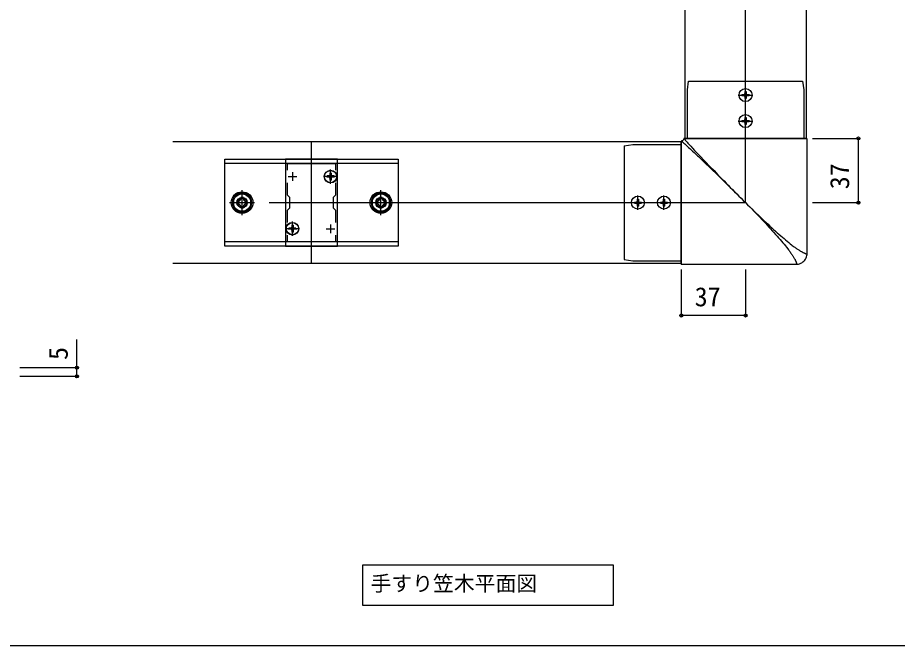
# Model space of a CAD drawing. Units: millimetres, scale not verified. Extents: x -875 to 875, y -1300 to 1294.
# Drawn here: x -245 to 262, y -1300 to -938 of the extents above; entities that cross this region are included whole.
import ezdxf
from ezdxf.enums import TextEntityAlignment as Align

# ---------------------------------------------------------------- set-up
doc = ezdxf.new("R2010")
doc.units = ezdxf.units.MM
doc.header["$LTSCALE"] = 8
for name, color, linetype in [('0-1_USER1', 3, 'Continuous'), ('0-2_YKK_11', 7, 'Continuous'), ('0-3_YKK_12', 2, 'Continuous'), ('0-4_YKK_13', 4, 'Continuous'), ('0-5_YKK_D', 6, 'Continuous'), ('0-6_YKK_ZWAK', 7, 'Continuous'), ('0-7_YSS_K', 3, 'Continuous')]:
    doc.layers.add(name, color=color, linetype=linetype)
doc.styles.add('ＭＳ ゴシック', font='')
doc.styles.get('ＭＳ ゴシック').set_extended_font_data('MS Gothic')

msp = doc.modelspace()

# ---------------------------------------------------------------- linework, layer by layer
at = {"layer": '0-1_USER1'}
msp.add_lwpolyline([(-46.324, -1276.647), (-46.324, -1253.175), (97.918, -1253.175), (97.918, -1276.647)], close=True, dxfattribs=at)
at = {"layer": '0-2_YKK_11'}
for p, q in [((-86.885, -1027.1), (-86.885, -1032.1)), ((-64.885, -1027.1), (-64.885, -1032.1)), ((-89.385, -1029.6), (-84.385, -1029.6)), ((-67.385, -1029.6), (-62.385, -1029.6)), ((-86.885, -1057.1), (-86.885, -1062.1)), ((-64.885, -1057.1), (-64.885, -1062.1)), ((-89.385, -1059.6), (-84.385, -1059.6)), ((-67.385, -1059.6), (-62.385, -1059.6))]:
    msp.add_line(p, q, dxfattribs=at)
msp.add_lwpolyline([(-90.885, -1019.6), (-90.885, -1069.6), (-60.885, -1069.6), (-60.885, -1019.6)], close=True, dxfattribs=at)
for points in [[(-89.685, -1025.967), (-89.685, -1022.1), (-62.085, -1022.1), (-62.085, -1025.967)], [(-89.685, -1055.967), (-89.685, -1048.9), (-88.385, -1047.6), (-88.385, -1041.6), (-89.685, -1040.3), (-89.685, -1033.233)], [(-62.085, -1033.233), (-62.085, -1040.3), (-63.385, -1041.6), (-63.385, -1047.6), (-62.085, -1048.9), (-62.085, -1055.967)], [(-62.085, -1063.233), (-62.085, -1067.1), (-89.685, -1067.1), (-89.685, -1063.233)]]:
    msp.add_lwpolyline(points, dxfattribs=at)
at = {"layer": '0-3_YKK_12'}
for p, q in [((139.154, -426.6), (139.154, -1007.6)), ((139.154, -1007.6), (209.154, -1007.6)), ((137.154, -1009.6), (-155.846, -1009.6)), ((-75.885, -1079.6), (-75.885, -1009.6)), ((137.154, -1009.6), (137.154, -1079.6)), ((137.154, -1079.6), (-155.846, -1079.6))]:
    msp.add_line(p, q, dxfattribs=at)
msp.add_lwpolyline([(139.154, -426.6), (209.154, -426.6), (209.154, -1007.6)], dxfattribs=at)
at = {"layer": '0-4_YKK_13'}
for p, q in [((140.654, -979.6), (141.355, -974.6)), ((141.355, -974.6), (206.952, -974.6)), ((206.952, -974.6), (207.654, -979.6)), ((140.654, -1007.6), (140.654, -979.6)), ((170.004, -982.6), (178.304, -982.6)), ((172.104, -982.25), (172.104, -982.95)), ((172.104, -982.25), (173.304, -982.25)), ((172.104, -982.95), (173.304, -982.95)), ((173.804, -980.55), (174.504, -980.55)), ((173.804, -980.55), (173.804, -981.75)), ((174.154, -986.75), (174.154, -978.45)), ((174.504, -980.55), (174.504, -981.75)), ((175.004, -982.25), (176.204, -982.25)), ((175.004, -982.95), (176.204, -982.95)), ((176.204, -982.25), (176.204, -982.95)), ((207.654, -979.6), (207.654, -1007.6)), ((173.804, -983.45), (173.804, -984.65)), ((173.804, -984.65), (174.504, -984.65)), ((174.504, -983.45), (174.504, -984.65)), ((170.004, -997.6), (178.304, -997.6)), ((172.104, -997.25), (172.104, -997.95)), ((172.104, -997.25), (173.304, -997.25)), ((172.104, -997.95), (173.304, -997.95)), ((173.804, -995.55), (174.504, -995.55)), ((173.804, -995.55), (173.804, -996.75)), ((173.804, -998.45), (173.804, -999.65)), ((174.154, -1001.75), (174.154, -993.45)), ((174.504, -995.55), (174.504, -996.75)), ((174.504, -998.45), (174.504, -999.65)), ((175.004, -997.25), (176.204, -997.25)), ((175.004, -997.95), (176.204, -997.95)), ((176.204, -997.25), (176.204, -997.95)), ((173.804, -999.65), (174.504, -999.65)), ((209.568, -1007.6), (138.654, -1007.6)), ((209.654, -1074.1), (209.654, -1007.6)), ((104.154, -1011.801), (109.154, -1011.1)), ((104.154, -1011.801), (104.154, -1077.399)), ((109.154, -1011.1), (137.154, -1011.1)), ((137.154, -1080.014), (137.154, -1009.1)), ((138.003, -1009.782), (138.315, -1010.05)), ((139.755, -1008.937), (140.098, -1009.327)), ((140.098, -1009.327), (140.494, -1009.773)), ((140.101, -1011.634), (140.687, -1012.165)), ((140.494, -1009.773), (140.943, -1010.275)), ((140.687, -1012.165), (141.331, -1012.752)), ((140.943, -1010.275), (141.718, -1011.133)), ((141.331, -1012.752), (142.035, -1013.397)), ((141.718, -1011.133), (142.62, -1012.122)), ((142.035, -1013.397), (142.8, -1014.102)), ((142.62, -1012.122), (143.655, -1013.246)), ((143.655, -1013.246), (144.829, -1014.512)), ((144.521, -1015.699), (145.48, -1016.595)), ((147.612, -1017.485), (150.73, -1020.719)), ((-125.886, -1067.098), (-125.885, -1022.1)), ((-25.885, -1022.101), (-125.885, -1022.1)), ((-25.885, -1022.101), (-25.886, -1067.099)), ((150.73, -1020.719), (153.826, -1023.925)), ((-64.535, -1027.55), (-65.235, -1027.55)), ((-65.235, -1027.55), (-65.235, -1028.75)), ((-64.885, -1033.75), (-64.885, -1025.45)), ((-64.535, -1027.55), (-64.535, -1028.75)), ((153.826, -1023.925), (156.001, -1026.17)), ((156.001, -1026.17), (158.26, -1028.494)), ((158.26, -1028.494), (160.588, -1030.881)), ((-60.735, -1029.6), (-69.035, -1029.6)), ((-66.935, -1029.25), (-66.935, -1029.95)), ((-65.735, -1029.25), (-66.935, -1029.25)), ((-65.735, -1029.95), (-66.935, -1029.95)), ((-65.235, -1030.45), (-65.235, -1031.65)), ((-64.535, -1031.65), (-65.235, -1031.65)), ((-64.535, -1030.45), (-64.535, -1031.65)), ((-62.835, -1029.25), (-64.035, -1029.25)), ((-62.835, -1029.95), (-64.035, -1029.95)), ((-62.835, -1029.25), (-62.835, -1029.95)), ((-115.885, -1051.85), (-115.885, -1037.35)), ((-35.885, -1051.85), (-35.885, -1037.35)), ((-118.165, -1043.84), (-118.885, -1043.84)), ((-38.165, -1043.84), (-38.885, -1043.84)), ((111.804, -1042.55), (112.504, -1042.55)), ((111.804, -1042.55), (111.804, -1043.75)), ((112.154, -1048.75), (112.154, -1040.45)), ((112.504, -1042.55), (112.504, -1043.75)), ((126.804, -1042.55), (127.504, -1042.55)), ((126.804, -1042.55), (126.804, -1043.75)), ((127.154, -1048.75), (127.154, -1040.45)), ((127.504, -1042.55), (127.504, -1043.75)), ((-123.135, -1044.6), (-108.635, -1044.6)), ((-113.605, -1045.36), (-112.885, -1045.36)), ((-43.135, -1044.6), (-28.635, -1044.6)), ((-33.605, -1045.36), (-32.885, -1045.36)), ((108.004, -1044.6), (116.304, -1044.6)), ((110.104, -1044.25), (110.104, -1044.95)), ((110.104, -1044.25), (111.304, -1044.25)), ((110.104, -1044.95), (111.304, -1044.95)), ((111.804, -1045.45), (111.804, -1046.65)), ((111.804, -1046.65), (112.504, -1046.65)), ((112.504, -1045.45), (112.504, -1046.65)), ((113.004, -1044.25), (114.204, -1044.25)), ((113.004, -1044.95), (114.204, -1044.95)), ((114.204, -1044.25), (114.204, -1044.95)), ((123.004, -1044.6), (131.304, -1044.6)), ((125.104, -1044.25), (125.104, -1044.95)), ((125.104, -1044.25), (126.304, -1044.25)), ((125.104, -1044.95), (126.304, -1044.95)), ((126.804, -1045.45), (126.804, -1046.65)), ((126.804, -1046.65), (127.504, -1046.65)), ((127.504, -1045.45), (127.504, -1046.65)), ((128.004, -1044.25), (129.204, -1044.25)), ((128.004, -1044.95), (129.204, -1044.95)), ((129.204, -1044.25), (129.204, -1044.95)), ((-88.935, -1059.25), (-88.935, -1059.95)), ((-87.735, -1059.25), (-88.935, -1059.25)), ((-86.535, -1057.55), (-87.235, -1057.55)), ((-87.235, -1057.55), (-87.235, -1058.75)), ((-86.885, -1063.75), (-86.885, -1055.45)), ((-86.535, -1057.55), (-86.535, -1058.75)), ((-84.835, -1059.25), (-86.035, -1059.25)), ((-84.835, -1059.25), (-84.835, -1059.95)), ((-82.735, -1059.6), (-91.035, -1059.6)), ((-87.735, -1059.95), (-88.935, -1059.95)), ((-87.235, -1060.45), (-87.235, -1061.65)), ((-86.535, -1061.65), (-87.235, -1061.65)), ((-86.535, -1060.45), (-86.535, -1061.65)), ((-84.835, -1059.95), (-86.035, -1059.95)), ((-25.885, -1067.099), (-125.885, -1067.098)), ((104.154, -1077.399), (109.154, -1078.1)), ((109.154, -1078.1), (137.154, -1078.1)), ((137.154, -1080.1), (203.654, -1080.1))]:
    msp.add_line(p, q, dxfattribs=at)
for points in [[(138.653, -1007.6), (138.631, -1007.83), (138.566, -1008.076), (138.455, -1008.321), (138.298, -1008.548), (138.101, -1008.744), (137.874, -1008.901), (137.63, -1009.013), (137.384, -1009.077), (137.154, -1009.1)], [(138.665, -1007.6), (138.685, -1007.635), (138.715, -1007.681), (138.756, -1007.737), (138.806, -1007.805), (138.867, -1007.883), (138.939, -1007.973), (139.021, -1008.074), (139.115, -1008.188), (139.219, -1008.313), (139.336, -1008.45), (139.463, -1008.599), (139.755, -1008.937)], [(137.154, -1009.112), (137.188, -1009.132), (137.234, -1009.162), (137.291, -1009.202), (137.358, -1009.253), (137.437, -1009.314), (137.527, -1009.385), (137.628, -1009.468), (137.741, -1009.561), (137.866, -1009.666), (138.003, -1009.782)], [(138.315, -1010.05), (138.679, -1010.367), (139.097, -1010.736)], [(139.097, -1010.736), (139.571, -1011.158), (140.101, -1011.634)], [(142.8, -1014.102), (143.628, -1014.869), (144.521, -1015.699)], [(144.829, -1014.512), (146.149, -1015.926), (147.612, -1017.485)], [(145.48, -1016.595), (146.503, -1017.555), (147.038, -1018.058)], [(147.038, -1018.058), (150.587, -1021.48), (154.176, -1024.947), (157.978, -1028.638), (161.922, -1032.49), (165.958, -1036.458), (170.041, -1040.5)], [(160.588, -1030.881), (161.773, -1032.092), (162.97, -1033.313), (164.179, -1034.544), (165.397, -1035.782), (166.626, -1037.026), (167.863, -1038.278), (169.108, -1039.535), (170.359, -1040.794), (171.613, -1042.054), (172.871, -1043.316), (174.135, -1044.581)], [(-118.885, -1043.84), (-118.885, -1045.36), (-118.165, -1045.36)], [(-115.125, -1042.32), (-115.125, -1041.6), (-116.645, -1041.6), (-116.645, -1042.32)], [(-112.885, -1045.36), (-112.885, -1043.84), (-113.605, -1043.84)], [(-38.885, -1043.84), (-38.885, -1045.36), (-38.165, -1045.36)], [(-35.125, -1042.32), (-35.125, -1041.6), (-36.645, -1041.6), (-36.645, -1042.32)], [(-32.885, -1045.36), (-32.885, -1043.84), (-33.605, -1043.84)], [(-116.645, -1046.88), (-116.645, -1047.6), (-115.125, -1047.6), (-115.125, -1046.88)], [(-36.645, -1046.88), (-36.645, -1047.6), (-35.125, -1047.6), (-35.125, -1046.88)], [(174.154, -1044.6), (175.363, -1045.814), (176.56, -1047.024), (177.745, -1048.231), (178.917, -1049.432), (180.075, -1050.628), (181.218, -1051.817), (182.343, -1052.996), (183.448, -1054.162), (184.531, -1055.313), (185.591, -1056.448), (186.629, -1057.567), (187.642, -1058.668), (188.631, -1059.751), (189.595, -1060.815), (190.534, -1061.86), (191.447, -1062.884), (192.335, -1063.888), (193.197, -1064.87), (194.033, -1065.832), (194.843, -1066.772), (195.627, -1067.69), (196.385, -1068.586), (197.117, -1069.46), (197.824, -1070.312), (198.505, -1071.142)], [(175.367, -1045.809), (176.578, -1047.007), (177.784, -1048.192), (178.986, -1049.364), (180.182, -1050.521), (181.37, -1051.664), (182.549, -1052.79), (183.715, -1053.895), (184.866, -1054.978), (186.002, -1056.038), (187.121, -1057.075), (188.222, -1058.088), (189.305, -1059.077), (190.369, -1060.041), (191.413, -1060.98), (192.437, -1061.894), (193.441, -1062.781), (194.424, -1063.643), (195.386, -1064.48), (196.326, -1065.29), (197.244, -1066.074), (198.14, -1066.832), (199.013, -1067.564), (199.865, -1068.27), (200.695, -1068.951)], [(200.695, -1068.951), (201.02, -1069.189), (201.659, -1069.651), (202.111, -1069.972), (202.548, -1070.281), (202.971, -1070.575), (203.38, -1070.856), (203.775, -1071.124), (204.156, -1071.378), (204.523, -1071.62), (204.877, -1071.848), (205.216, -1072.065), (205.543, -1072.269), (205.855, -1072.461), (206.155, -1072.641), (206.441, -1072.809), (206.714, -1072.965), (206.975, -1073.11), (207.222, -1073.244), (207.457, -1073.367), (207.68, -1073.479), (207.89, -1073.58), (208.088, -1073.67), (208.273, -1073.749), (208.442, -1073.817), (208.597, -1073.873), (208.738, -1073.919), (208.865, -1073.956), (208.98, -1073.983), (209.084, -1074.003), (209.176, -1074.014), (209.259, -1074.019), (209.332, -1074.017), (209.396, -1074.009), (209.452, -1073.995), (209.5, -1073.976), (209.54, -1073.953), (209.574, -1073.925), (209.602, -1073.892), (209.623, -1073.856)], [(198.505, -1071.142), (198.976, -1071.788), (199.204, -1072.106)], [(199.204, -1072.106), (199.526, -1072.557), (199.834, -1072.994), (200.129, -1073.417), (200.409, -1073.827), (200.677, -1074.222), (200.932, -1074.603), (201.173, -1074.97), (201.402, -1075.323), (201.618, -1075.663), (201.822, -1075.989), (202.014, -1076.302), (202.194, -1076.601), (202.362, -1076.888), (202.519, -1077.161), (202.664, -1077.421), (202.798, -1077.669), (202.921, -1077.904), (203.032, -1078.126), (203.133, -1078.337), (203.224, -1078.535), (203.303, -1078.719), (203.37, -1078.889), (203.427, -1079.043), (203.473, -1079.184), (203.509, -1079.311), (203.537, -1079.426), (203.556, -1079.53), (203.568, -1079.623), (203.572, -1079.705), (203.57, -1079.778), (203.562, -1079.842), (203.549, -1079.898), (203.53, -1079.946), (203.506, -1079.987), (203.478, -1080.021), (203.446, -1080.048), (203.41, -1080.07), (203.369, -1080.085), (203.326, -1080.095)], [(203.261, -1080.1), (203.933, -1080.067), (204.625, -1079.963), (205.319, -1079.779), (205.998, -1079.515), (206.648, -1079.17), (207.254, -1078.749), (207.808, -1078.259), (208.299, -1077.706), (208.72, -1077.1), (209.065, -1076.451), (209.33, -1075.774), (209.515, -1075.08), (209.62, -1074.386), (209.654, -1073.708)], [(209.623, -1073.856), (209.639, -1073.816), (209.649, -1073.772), (209.653, -1073.725), (209.652, -1073.675)], [(203.326, -1080.095), (203.279, -1080.1), (203.228, -1080.099)]]:
    msp.add_lwpolyline(points, dxfattribs=at)
for points in [[(-25.885, -1019.6), (-25.885, -1069.6), (-125.885, -1069.6), (-125.885, -1019.6)], [(-115.885, -1038.826), (-120.885, -1041.713), (-120.885, -1047.487), (-115.885, -1050.374), (-110.885, -1047.487), (-110.885, -1041.713)], [(-35.885, -1038.826), (-40.885, -1041.713), (-40.885, -1047.487), (-35.885, -1050.374), (-30.885, -1047.487), (-30.885, -1041.713)]]:
    msp.add_lwpolyline(points, close=True, dxfattribs=at)
for centre, radius in [((174.154, -982.6), 3.75), ((174.154, -997.6), 3.75), ((-64.885, -1029.6), 3.65), ((-64.885, -1029.6), 3.5), ((-115.885, -1044.6), 6.25), ((-35.885, -1044.6), 6.25), ((-115.885, -1044.6), 5), ((-115.885, -1044.599), 3), ((-115.885, -1044.599), 2.5), ((-35.885, -1044.6), 5), ((-35.885, -1044.6), 3), ((-35.885, -1044.6), 2.5), ((112.154, -1044.6), 3.75), ((127.154, -1044.6), 3.75), ((-86.885, -1059.6), 3.65), ((-86.885, -1059.6), 3.5)]:
    msp.add_circle(centre, radius, dxfattribs=at)
for centre, radius, start, end in [((173.304, -981.75), 0.5, 270, 0), ((173.304, -983.45), 0.5, 0, 90), ((175.004, -981.75), 0.5, 180, 270), ((175.004, -983.45), 0.5, 90, 180), ((173.304, -996.75), 0.5, 270, 0), ((173.304, -998.45), 0.5, 0, 90), ((175.004, -996.75), 0.5, 180, 270), ((175.004, -998.45), 0.5, 90, 180), ((-65.735, -1028.75), 0.5, 270, 0), ((-64.035, -1028.75), 0.5, 180, 270), ((-65.735, -1030.45), 0.5, 0, 90), ((-64.035, -1030.45), 0.5, 90, 180), ((-115.885, -1044.6), 5.575, 93.74848, 146.25152), ((-115.885, -1044.6), 5.575, 33.74848, 86.25152), ((-35.885, -1044.6), 5.575, 93.74848, 146.25152), ((-35.885, -1044.6), 5.575, 33.74848, 86.25152), ((-115.885, -1044.6), 5.575, 153.74848, 206.25152), ((-118.165, -1042.32), 1.52, 270, 0), ((-113.605, -1042.32), 1.52, 180, 270), ((-115.885, -1044.6), 5.575, 333.74848, 26.25152), ((-35.885, -1044.6), 5.575, 153.74848, 206.25152), ((-38.165, -1042.32), 1.52, 270, 0), ((-33.605, -1042.32), 1.52, 180, 270), ((-35.885, -1044.6), 5.575, 333.74848, 26.25152), ((111.304, -1043.75), 0.5, 270, 0), ((113.004, -1043.75), 0.5, 180, 270), ((126.304, -1043.75), 0.5, 270, 0), ((128.004, -1043.75), 0.5, 180, 270), ((-115.885, -1044.6), 5.575, 213.74848, 266.25152), ((-118.165, -1046.88), 1.52, 0, 90), ((-115.885, -1044.6), 5.575, 273.74848, 326.25152), ((-113.605, -1046.88), 1.52, 90, 180), ((-35.885, -1044.6), 5.575, 213.74848, 266.25152), ((-38.165, -1046.88), 1.52, 0, 90), ((-35.885, -1044.6), 5.575, 273.74848, 326.25152), ((-33.605, -1046.88), 1.52, 90, 180), ((111.304, -1045.45), 0.5, 0, 90), ((113.004, -1045.45), 0.5, 90, 180), ((126.304, -1045.45), 0.5, 0, 90), ((128.004, -1045.45), 0.5, 90, 180), ((-87.735, -1058.75), 0.5, 270, 0), ((-86.035, -1058.75), 0.5, 180, 270), ((-87.735, -1060.45), 0.5, 0, 90), ((-86.035, -1060.45), 0.5, 90, 180)]:
    msp.add_arc(centre, radius, start, end, dxfattribs=at)
at = {"layer": '0-5_YKK_D'}
for p, q in [((212.654, -1007.6), (240.154, -1007.6)), ((239.154, -1044.6), (239.154, -1007.6)), ((212.654, -1044.6), (240.154, -1044.6)), ((137.154, -1083.1), (137.154, -1110.6)), ((174.154, -1083.1), (174.154, -1110.6)), ((174.154, -1109.6), (137.154, -1109.6)), ((-244, -1139.6), (-210, -1139.6)), ((-244, -1144.6), (-210, -1144.6))]:
    msp.add_line(p, q, dxfattribs=at)
msp.add_lwpolyline([(-211, -1144.6), (-211, -1139.6), (-211, -1123.407)], dxfattribs=at)
for centre in [(239.154, -1007.6), (239.154, -1044.6), (137.154, -1109.6), (174.154, -1109.6), (-211, -1139.6), (-211, -1144.6)]:
    msp.add_circle(centre, 0.875, dxfattribs=at)
at = {"layer": '0-6_YKK_ZWAK'}
msp.add_lwpolyline([(-875, -1299.6), (875, -1299.6), (875, 1250.4)], dxfattribs=at)
at = {"layer": '0-7_YSS_K'}
msp.add_line((-100.354, -1044.6), (174.154, -1044.6), dxfattribs=at)
msp.add_lwpolyline([(174.154, -1044.6), (174.154, -389.6), (504.154, -389.6)], dxfattribs=at)

# ---------------------------------------------------------------- texts
at = {"layer": '0-1_USER1', "style": 'ＭＳ ゴシック'}
msp.add_text('手すり笠木平面図', height=8.798, dxfattribs=at).set_placement((-41.862, -1270.971), align=Align.BOTTOM_LEFT)
at = {"layer": '0-5_YKK_D', "style": 'ＭＳ ゴシック'}
for s, p in [('37', (237.154, -1036.881)), ('5', (-213, -1135.208))]:
    msp.add_text(s, height=11, rotation=90, dxfattribs=at).set_placement(p, align=Align.BOTTOM_LEFT)
msp.add_text('37', height=11, dxfattribs=at).set_placement((144.872, -1107.6), align=Align.BOTTOM_LEFT)

doc.saveas('drawing.dxf')
